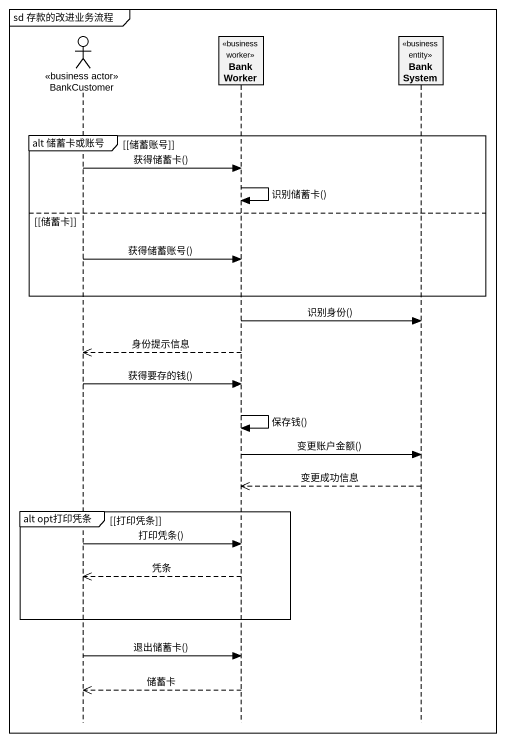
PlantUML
@startuml
mainframe sd 存款的改进业务流程
hide footbox
actor BankCustomer <<business actor>>
participant BankWorker <<business worker>>
participant BankSystem <<business entity>>

group alt 储蓄卡或账号 [[储蓄账号]]
  BankCustomer -> BankWorker : 获得储蓄卡()
  BankWorker -> BankWorker : 识别储蓄卡()
else [储蓄卡]
  BankCustomer -> BankWorker : 获得储蓄账号()
end
BankWorker -> BankSystem : 识别身份()
BankWorker -->> BankCustomer : 身份提示信息
BankCustomer -> BankWorker : 获得要存的钱()
BankWorker -> BankWorker : 保存钱()
BankWorker -> BankSystem : 变更账户金额()
BankSystem -->> BankWorker : 变更成功信息
group alt opt打印凭条 [[打印凭条]]
  BankCustomer -> BankWorker : 打印凭条()
  BankWorker -->> BankCustomer : 凭条
end
BankCustomer -> BankWorker : 退出储蓄卡()
BankWorker -->> BankCustomer : 储蓄卡
@enduml
